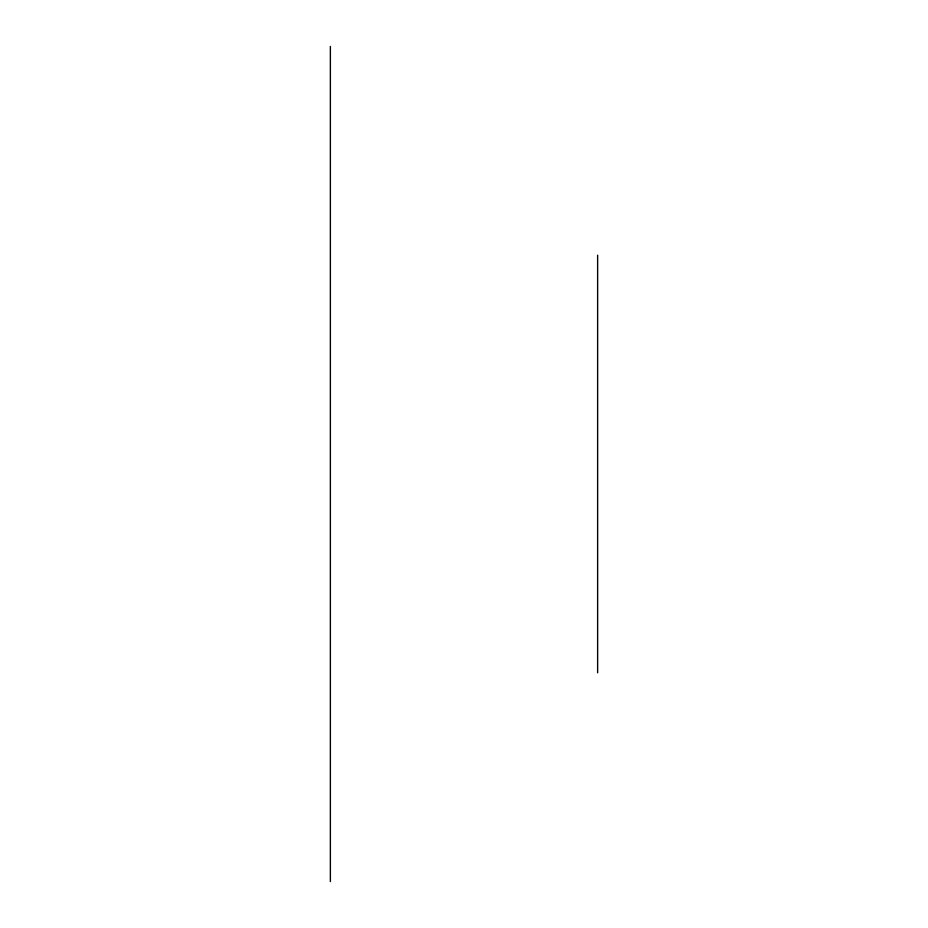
<?xml version="1.0" encoding="UTF-8"?>
<svg xmlns="http://www.w3.org/2000/svg" width="928" height="928" viewBox="0 0 928 928"><rect width="100%" height="100%" fill="white"/><g stroke="black" fill="none" stroke-linecap="round" stroke-linejoin="round"><path stroke-width="1.39" d="M597.632 255.2L597.632 672.8M330.368 46.4L330.368 881.6"/></g></svg>
